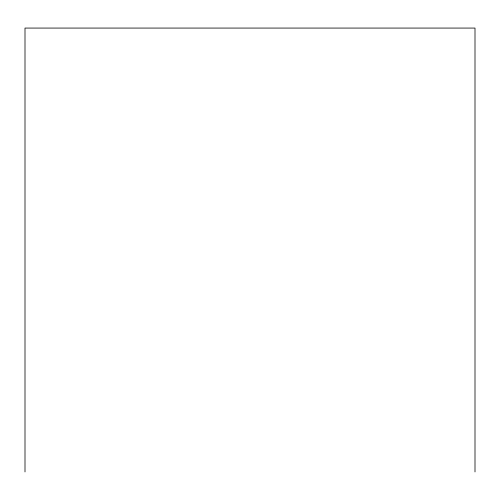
<?xml version="1.0" encoding="UTF-8"?>
<svg xmlns="http://www.w3.org/2000/svg" width="500" height="500" viewBox="0 0 500 500"><rect width="100%" height="100%" fill="white"/><g stroke="black" fill="none" stroke-linecap="round" stroke-linejoin="round"><path stroke-width="0.75" d="M475 471.931L475 28.069L25 28.069L25 471.931"/></g></svg>
